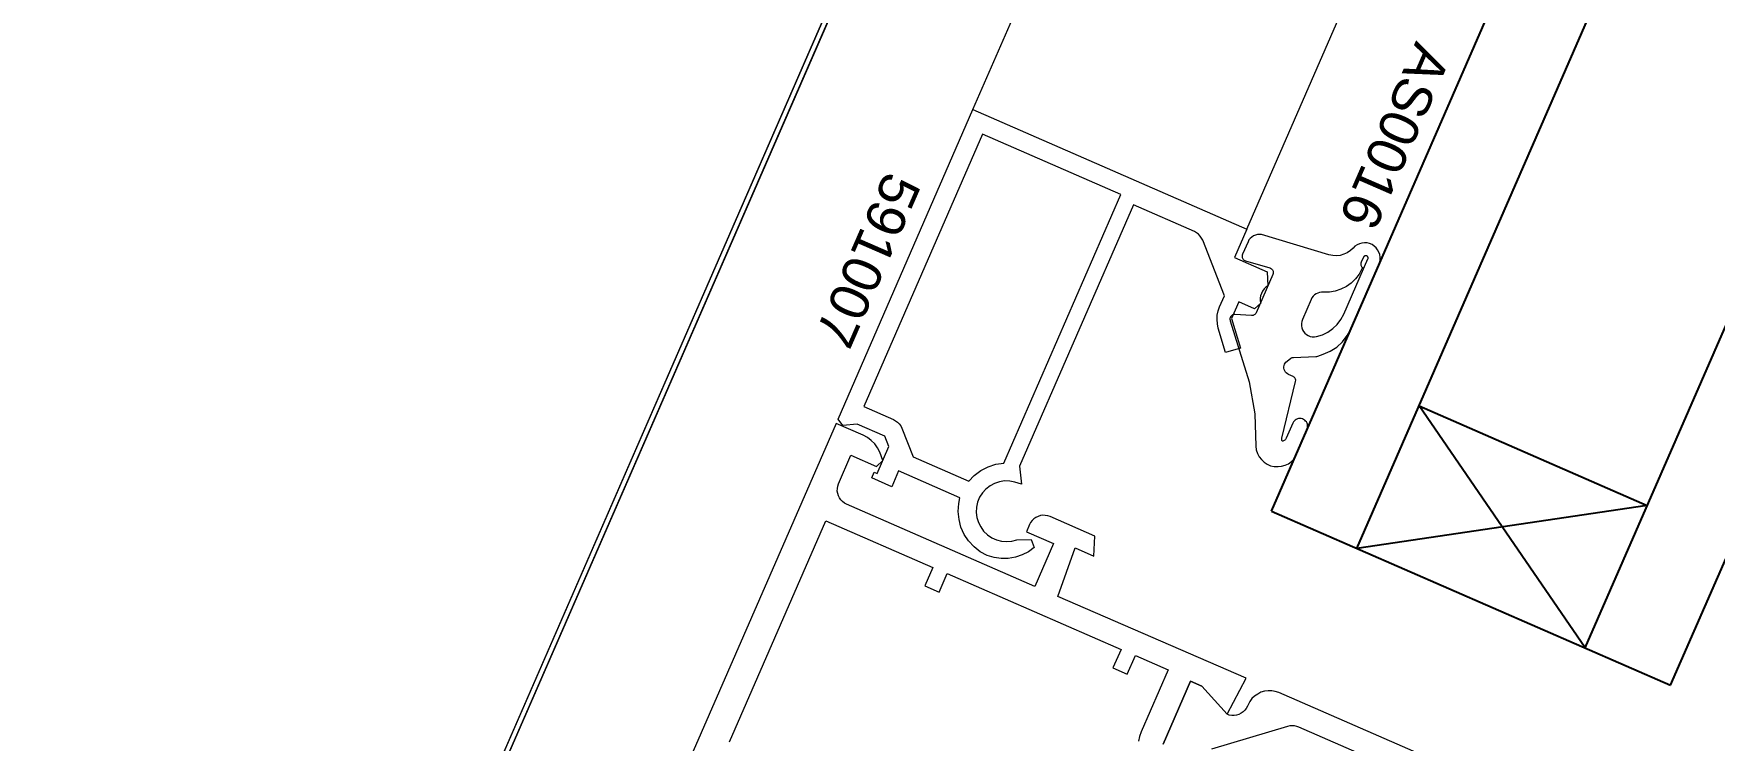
# Model space of a CAD drawing. Header units: millimetres. Extents: x -37281 to 954596, y -59787 to 956680.
# Drawn here: x 6170.7 to 6278.7, y -13304.4 to -13259 of the extents above; entities that cross this region are included whole.
import ezdxf

# ---------------------------------------------------------------- set-up
doc = ezdxf.new("R2010")
doc.units = ezdxf.units.MM
doc.header["$MEASUREMENT"] = 0
doc.linetypes.add('Dot & Dashed', pattern=[670.277762, 352.777767, -176.388884, 0, -141.111112])
for name, color, linetype, lineweight in [('0_Pen_No__2', 8, 'Continuous', 15), ('0_Pen_No__5', 7, 'Continuous', 25), ('0_Pen_No__7', 7, 'Continuous', 35), ('0_Pen_No__9', 7, 'Continuous', 13), ('New_A-20-M_Roof_Pen_No__93', 8, 'Continuous', 13), ('New_A-25-M_Curtain_Wall_Pen_No__90', 8, 'Continuous', 20), ('New_A-25-M_Wall_Ext_Pen_No__87', 8, 'Continuous', 20), ('New_ArchiCAD Windows_Pen_No__3', 7, 'Continuous', 18)]:
    doc.layers.add(name, color=color, linetype=linetype, lineweight=lineweight)
for name, color, linetype in [('New_A-20-M_Roof', 7, 'Continuous'), ('New_A-25-M_Curtain_Wall', 7, 'Continuous'), ('New_A-25-M_Wall_Ext', 7, 'Continuous'), ('New_ArchiCAD Windows', 7, 'Continuous')]:
    doc.layers.add(name, color=color, linetype=linetype)
doc.layers.add('New_A-25-M_Curtain_Wall_Pen_No__69', color=7, linetype='Continuous', lineweight=20, true_color=0x606060)
doc.styles.add('GENERATED_STYLE_3', font='')
doc.styles.get('GENERATED_STYLE_3').set_extended_font_data('Arial')

# ---------------------------------------------------------------- blocks, each defined once
blk = doc.blocks.new('Wall_2_3', base_point=(10092.6, -4631.3))
at = {"layer": 'New_A-25-M_Wall_Ext_Pen_No__87', "linetype": 'Continuous', "flags": 128}
blk.add_lwpolyline([(10000.93, -4591.33), (2142.47, -22613.27)], dxfattribs=at)
blk = doc.blocks.new('Wall_4_3', base_point=(9982.59, -4632.6))
at = {"layer": 'New_A-25-M_Wall_Ext_Pen_No__87', "linetype": 'Continuous', "flags": 128}
blk.add_lwpolyline([(4871.77, -16353.33), (9982.59, -4632.6)], dxfattribs=at)
blk = doc.blocks.new('Triple Window 19[15]_3')
at = {"layer": 'New_ArchiCAD Windows_Pen_No__3', "linetype": 'Continuous'}
blk.add_line((6315.6, -13042.18), (6200.68, -13305.71), dxfattribs=at)
blk = doc.blocks.new('Wall_139_3', base_point=(10165.92, -4712.54))
at = {"layer": 'New_ArchiCAD Windows', "color": 251, "linetype": 'Continuous', "lineweight": 20, "true_color": 0x606060}
blk.add_blockref('Triple Window 19[15]_3', (0, 0), dxfattribs=at)
blk = doc.blocks.new('Morph_1_3')
at = {"layer": 'New_A-20-M_Roof_Pen_No__93', "linetype": 'Continuous', "flags": 128}
blk.add_lwpolyline([(2064.53, -22792.01), (10012.82, -4564.06)], dxfattribs=at)
blk = doc.blocks.new('Beam_4_3', base_point=(10000.93, -4591.33))
at = {"layer": 'New_A-25-M_Curtain_Wall_Pen_No__69', "linetype": 'Dot & Dashed'}
blk.add_line((10000.93, -4591.33), (2142.47, -22613.27), dxfattribs=at)
at = {"layer": 'New_A-25-M_Curtain_Wall_Pen_No__90', "linetype": 'Continuous'}
blk.add_line((10000.93, -4591.33), (2142.47, -22613.27), dxfattribs=at)

msp = doc.modelspace()

# ---------------------------------------------------------------- linework, layer by layer
at = {"layer": '0_Pen_No__2', "linetype": 'Continuous', "flags": 128}
for points in [[(6234.81, -13291.5), (6235.01, -13292.03), (6234.64, -13292.3), (6234.23, -13292.5), (6233.8, -13292.65), (6233.34, -13292.72), (6232.89, -13292.73), (6232.43, -13292.66), (6231.99, -13292.53), (6231.54, -13292.29), (6231.14, -13291.98), (6230.79, -13291.6), (6230.51, -13291.18), (6230.3, -13290.71), (6230.18, -13290.22), (6230.13, -13289.71), (6230.17, -13289.2), (6230.23, -13288.82), (6226.29, -13287.1), (6225.85, -13288.11), (6224.57, -13287.55), (6224.73, -13287.18), (6224.91, -13287.26), (6225.67, -13285.52), (6225.41, -13284.86), (6223.62, -13284.08), (6222.7, -13284.18), (6222.4, -13283.76), (6231.07, -13263.87), (6248.67, -13271.55), (6247.87, -13273.38), (6249.98, -13274.3), (6250.03, -13275.19), (6249.9, -13275.28), (6249.78, -13275.4), (6249.68, -13275.53), (6249.61, -13275.68), (6249.56, -13275.83), (6249.54, -13275.99), (6249.54, -13276.16), (6249.57, -13276.32), (6249.16, -13276.67), (6248.15, -13276.23), (6247.69, -13277.29), (6248.26, -13279.2), (6247.3, -13279.48), (6246.84, -13277.92), (6246.78, -13277.64), (6246.76, -13277.37), (6246.77, -13277.09), (6246.83, -13276.81), (6246.92, -13276.55), (6247.24, -13275.83), (6245.84, -13272.27), (6245.77, -13272.13), (6245.68, -13272), (6245.57, -13271.88), (6245.44, -13271.79), (6245.3, -13271.71), (6241.38, -13270)], [(6241.38, -13270), (6234.06, -13286.78), (6234.2, -13287.94), (6233.77, -13287.81), (6233.44, -13287.75), (6233.1, -13287.74), (6232.78, -13287.79), (6232.46, -13287.9), (6232.17, -13288.06), (6231.9, -13288.26), (6231.68, -13288.51), (6231.5, -13288.79), (6231.37, -13289.1), (6231.3, -13289.42), (6231.28, -13289.76), (6231.32, -13290.09), (6231.42, -13290.41), (6231.57, -13290.7), (6231.76, -13290.97), (6232, -13291.2), (6232.28, -13291.39), (6232.58, -13291.53), (6232.91, -13291.61), (6233.24, -13291.64), (6233.57, -13291.61), (6233.89, -13291.52), (6234.81, -13291.5)], [(6243.29, -13304.66), (6245.05, -13300.62), (6245.78, -13300.94), (6247.4, -13302.74), (6248.62, -13300.43), (6236.52, -13295.16), (6237.64, -13292.05), (6238.83, -13292.57), (6238.91, -13291.29), (6236.03, -13290.03), (6235.88, -13289.98), (6235.72, -13289.96), (6235.57, -13289.95), (6235.41, -13289.97), (6235.26, -13290.02), (6235.12, -13290.09), (6234.99, -13290.18), (6234.88, -13290.29), (6234.78, -13290.41), (6234.71, -13290.55), (6234.51, -13291.01), (6236.25, -13291.77), (6235.05, -13294.52), (6222.95, -13289.24), (6222.81, -13289.17), (6222.69, -13289.07), (6222.58, -13288.96), (6222.49, -13288.83), (6222.42, -13288.69), (6222.38, -13288.54), (6222.35, -13288.39), (6222.36, -13288.23), (6222.38, -13288.07), (6222.44, -13287.93), (6223.23, -13286.09), (6224.88, -13286.81), (6225.28, -13286.43), (6225.08, -13285.9), (6224.94, -13285.62), (6224.76, -13285.36), (6224.54, -13285.13), (6224.29, -13284.94), (6224.01, -13284.8), (6222.28, -13284.04), (6213.08, -13305.12)], [(6215.42, -13304.51), (6221.62, -13290.3), (6228.49, -13293.3), (6227.97, -13294.49), (6228.89, -13294.89), (6229.41, -13293.7), (6240.59, -13298.57), (6240.07, -13299.76), (6240.99, -13300.16), (6241.51, -13298.97), (6243.62, -13299.89), (6241.88, -13303.88), (6241.78, -13304.17), (6241.72, -13304.47)], [(6268.14, -13308.95), (6250.73, -13301.35), (6250.5, -13301.28), (6250.27, -13301.24), (6250.04, -13301.23), (6249.8, -13301.26), (6249.58, -13301.33), (6249.37, -13301.44), (6249.17, -13301.57), (6249, -13301.73), (6248.86, -13301.92), (6248.75, -13302.13), (6248.71, -13302.22), (6248.64, -13302.36), (6248.54, -13302.48), (6248.43, -13302.59), (6248.3, -13302.68), (6248.16, -13302.75), (6248.01, -13302.8), (6247.86, -13302.82), (6247.7, -13302.82), (6247.54, -13302.79), (6247.4, -13302.74), (6245.78, -13300.94), (6245.05, -13300.62), (6243.29, -13304.66)], [(6246.43, -13304.96), (6251.31, -13303.5), (6251.45, -13303.47), (6251.59, -13303.46), (6251.72, -13303.47), (6251.86, -13303.5), (6251.99, -13303.54), (6258.42, -13306.35)]]:
    msp.add_lwpolyline(points, dxfattribs=at)
msp.add_lwpolyline([(6240.58, -13269.33), (6231.69, -13265.45), (6224.06, -13282.96), (6225.96, -13283.79), (6226.1, -13283.87), (6226.23, -13283.96), (6226.34, -13284.07), (6226.43, -13284.2), (6226.5, -13284.34), (6227.22, -13286.2), (6230.81, -13287.76), (6231.16, -13287.38), (6231.58, -13287.07), (6232.04, -13286.83), (6232.54, -13286.67), (6233.05, -13286.59)], close=True, dxfattribs=at)
at = {"layer": '0_Pen_No__5', "linetype": 'Continuous'}
for p, q in [((6250.25, -13289.69), (6378.32, -12995.98)), ((6255.75, -13292.09), (6383.82, -12998.38)), ((6270.42, -13298.48), (6398.49, -13004.78)), ((6275.91, -13300.88), (6403.99, -13007.18)), ((6259.75, -13282.92), (6274.41, -13289.32)), ((6270.42, -13298.48), (6259.75, -13282.92)), ((6274.41, -13289.32), (6255.75, -13292.09)), ((6250.25, -13289.69), (6275.91, -13300.88))]:
    msp.add_line(p, q, dxfattribs=at)
at = {"layer": '0_Pen_No__9', "linetype": 'Continuous'}
for p, q in [((6231.07, -13263.87), (6352.75, -12984.83)), ((6248.67, -13271.55), (6370.34, -12992.51))]:
    msp.add_line(p, q, dxfattribs=at)
at = {"layer": '0_Pen_No__9', "linetype": 'Continuous', "flags": 128}
for points in [[(6249.62, -13271.9), (6249.49, -13271.89), (6249.35, -13271.9), (6249.22, -13271.93), (6249.1, -13271.98), (6248.99, -13272.06), (6248.89, -13272.15), (6248.81, -13272.25), (6248.75, -13272.37), (6248.4, -13273.17), (6248.38, -13273.22), (6248.37, -13273.27), (6248.37, -13273.32), (6248.38, -13273.37), (6248.4, -13273.42), (6248.42, -13273.46), (6248.46, -13273.5), (6248.49, -13273.54), (6248.54, -13273.56), (6248.59, -13273.58), (6250.16, -13274.05), (6250.2, -13274.07), (6250.25, -13274.1), (6250.28, -13274.13), (6250.32, -13274.17), (6250.34, -13274.21), (6250.36, -13274.26), (6250.37, -13274.31), (6250.37, -13274.36), (6250.36, -13274.41), (6250.34, -13274.46), (6249.27, -13276.93), (6249.25, -13276.97), (6249.22, -13277), (6249.19, -13277.03), (6249.15, -13277.06), (6249.11, -13277.08), (6249.07, -13277.1), (6249.02, -13277.1), (6248.98, -13277.1), (6247.91, -13277.04), (6247.86, -13277.04), (6247.81, -13277.05), (6247.76, -13277.07), (6247.72, -13277.09), (6247.68, -13277.12), (6247.65, -13277.16), (6247.62, -13277.2), (6247.6, -13277.25), (6247.59, -13277.3), (6247.59, -13277.35), (6247.6, -13277.4), (6247.61, -13277.45), (6248.2, -13279.38), (6248.83, -13281.36), (6249.18, -13283.42), (6249.25, -13285.5), (6249.28, -13285.74), (6249.35, -13285.97), (6249.46, -13286.18), (6249.61, -13286.37), (6249.78, -13286.53), (6249.98, -13286.66), (6250.2, -13286.76), (6250.44, -13286.81), (6250.68, -13286.82), (6250.91, -13286.8), (6251.14, -13286.73), (6251.36, -13286.63), (6251.55, -13286.49), (6251.72, -13286.31), (6252.54, -13284.43), (6252.57, -13284.35), (6252.58, -13284.27), (6252.58, -13284.18), (6252.57, -13284.1), (6252.54, -13284.02), (6252.5, -13283.95), (6252.45, -13283.89), (6252.39, -13283.83), (6252.32, -13283.79), (6252.25, -13283.75), (6252.17, -13283.73), (6252.09, -13283.73), (6252, -13283.73), (6251.92, -13283.75), (6251.85, -13283.79), (6251.78, -13283.83), (6251.72, -13283.89), (6251.67, -13283.95), (6251.63, -13284.03), (6251.2, -13285), (6251.18, -13285.04), (6251.15, -13285.08), (6251.12, -13285.11), (6251.08, -13285.14), (6251.04, -13285.17), (6250.99, -13285.18), (6250.95, -13285.19), (6250.93, -13285.14), (6250.93, -13285.1), (6250.93, -13285.05), (6250.93, -13285), (6251.81, -13281.34), (6251.82, -13281.26), (6251.8, -13281.19), (6251.78, -13281.15), (6251.75, -13281.11), (6251.72, -13281.07), (6251.68, -13281.05), (6251.64, -13281.02), (6251.35, -13280.9), (6251.28, -13280.86), (6251.21, -13280.8), (6251.15, -13280.74), (6251.11, -13280.66), (6251.07, -13280.58), (6251.06, -13280.5), (6251.06, -13280.41), (6251.07, -13280.32), (6251.1, -13280.24), (6251.14, -13280.17), (6251.19, -13280.1), (6251.26, -13280.04), (6251.51, -13279.85), (6251.55, -13279.83), (6251.59, -13279.81), (6251.63, -13279.8), (6251.67, -13279.8), (6253.1, -13279.73), (6253.17, -13279.73), (6253.24, -13279.71), (6253.57, -13279.6), (6254.03, -13279.4), (6254.45, -13279.13), (6254.82, -13278.79), (6255.13, -13278.4), (6255.37, -13277.95), (6257.16, -13273.83), (6257.22, -13273.68), (6257.24, -13273.51), (6257.24, -13273.35), (6257.22, -13273.18), (6257.16, -13273.03), (6257.08, -13272.88), (6256.98, -13272.75), (6256.85, -13272.64), (6256.72, -13272.55), (6256.56, -13272.48), (6256.4, -13272.44), (6256.24, -13272.43), (6256.07, -13272.45), (6255.91, -13272.49), (6255.76, -13272.56), (6255.62, -13272.65), (6255.5, -13272.77), (6255.33, -13272.93), (6255.12, -13273.07), (6254.9, -13273.17), (6254.67, -13273.24), (6254.43, -13273.27), (6254.19, -13273.25), (6253.95, -13273.2)], [(6252.24, -13277.36), (6252.2, -13277.49), (6252.18, -13277.62), (6252.18, -13277.76), (6252.21, -13277.89), (6252.25, -13278.02), (6252.32, -13278.13), (6252.4, -13278.24), (6252.51, -13278.33), (6252.62, -13278.4), (6252.75, -13278.45), (6252.88, -13278.47), (6253.02, -13278.48), (6253.15, -13278.46), (6253.53, -13278.35), (6253.88, -13278.17), (6254.2, -13277.95), (6254.48, -13277.68), (6254.72, -13277.37), (6254.9, -13277.02), (6256.45, -13273.47), (6256.46, -13273.44), (6256.46, -13273.42), (6256.46, -13273.39), (6256.46, -13273.37), (6256.45, -13273.35), (6256.44, -13273.32), (6256.42, -13273.31), (6256.4, -13273.29), (6256.38, -13273.27), (6256.36, -13273.27), (6256.34, -13273.26), (6256.31, -13273.26), (6256.29, -13273.26), (6256.26, -13273.27), (6256.24, -13273.28), (6256.22, -13273.29), (6256.2, -13273.31), (6256.19, -13273.33), (6256.18, -13273.35), (6256.03, -13273.68), (6256.01, -13273.73), (6256.01, -13273.77), (6256, -13273.82), (6256.01, -13273.86), (6256.02, -13273.91), (6256.04, -13273.95), (6256.07, -13273.99), (6256.1, -13274.02), (6256.07, -13274.1), (6255.89, -13274.44), (6255.65, -13274.75), (6255.38, -13275.02), (6255.07, -13275.24), (6254.72, -13275.42), (6254.36, -13275.54), (6253.98, -13275.6), (6253.59, -13275.6), (6253.47, -13275.6), (6253.35, -13275.62), (6253.23, -13275.66), (6253.12, -13275.71), (6253.02, -13275.78), (6252.93, -13275.87), (6252.86, -13275.97), (6252.8, -13276.08)]]:
    msp.add_lwpolyline(points, close=True, dxfattribs=at)

# ---------------------------------------------------------------- block references
at = {"layer": 'New_A-20-M_Roof', "linetype": 'Continuous', "lineweight": 0}
msp.add_blockref('Morph_1_3', (0, 0), dxfattribs=at)
at = {"layer": 'New_A-25-M_Curtain_Wall', "color": 8, "lineweight": 20}
msp.add_blockref('Beam_4_3', (10000.93, -4591.33), dxfattribs=at)
at = {"layer": 'New_A-25-M_Wall_Ext', "color": 250, "lineweight": 50, "true_color": 0x2a2a2a}
for name, p in [('Wall_4_3', (9982.59, -4632.6)), ('Wall_139_3', (10165.92, -4712.54)), ('Wall_2_3', (10092.6, -4631.3))]:
    msp.add_blockref(name, p, dxfattribs=at)

# ---------------------------------------------------------------- texts
at = {"layer": '0_Pen_No__7', "linetype": 'Continuous', "char_height": 2.5, "attachment_point": 7, "rotation": 246.4404, "style": 'GENERATED_STYLE_3'}
for s, insert in [('\\A1;{\\fArial|b0|i0|c0|p34;AS0016}', (6259.52, -13259.39)), ('\\A1;{\\fArial|b0|i0|c0|p34;591007}', (6225.46, -13267.71))]:
    msp.add_mtext(s, dxfattribs=dict(at, insert=insert))

doc.saveas('drawing.dxf')
